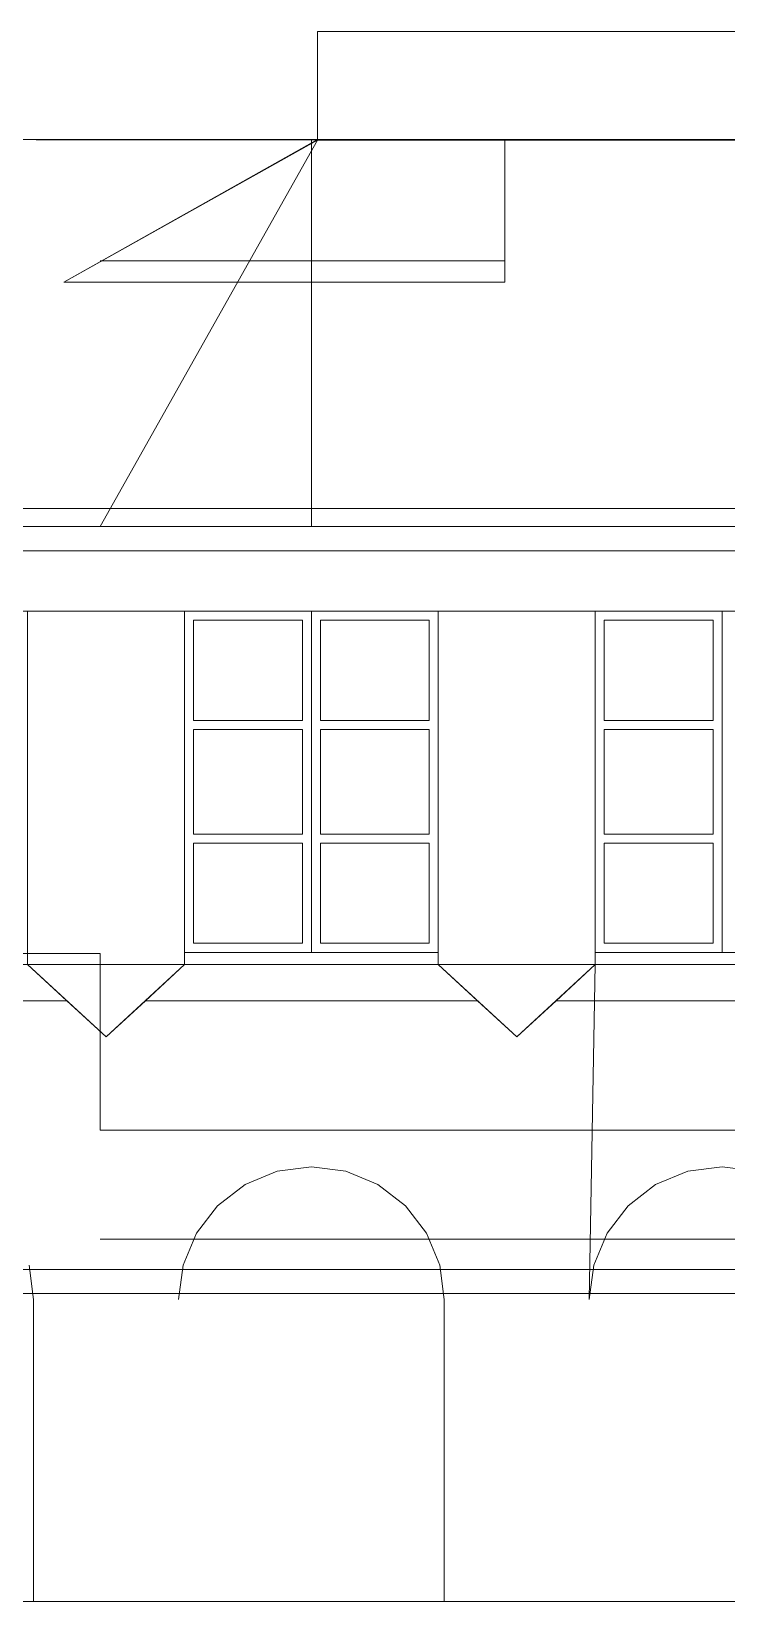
# Model space of a CAD drawing. Header units: millimetres. Extents: x -113526 to 211532, y -79714 to 28306.
# Drawn here: x 69287 to 70282, y -16019 to -13770 of the extents above; entities that cross this region are included whole.
import ezdxf

# ---------------------------------------------------------------- set-up
doc = ezdxf.new("R2010")
doc.units = ezdxf.units.MM
doc.layers.add('填充图样', color=38, linetype='Continuous')

msp = doc.modelspace()

# ---------------------------------------------------------------- linework, layer by layer
at = {"layer": '填充图样', "lineweight": 5, "extrusion": (2e-16, 1, -2e-16)}
for p, q in [((70730.1, -13924.9, 913.2), (68645.5, -13924.9, 913.2)), ((70451.1, -13924.9, 10632.9), (68924.5, -13924.9, 10632.9)), ((69333.2, -14129.2, 10996.2), (69696.4, -13924.9, 10632.9)), ((69385.1, -14099, 11497.9), (69964.6, -14099, 11497.9)), ((69696.4, -14099, 10632.9), (69696.4, -14099, 11636.3)), ((69964.6, -14099, 11636.3), (69696.4, -14099, 11636.3)), ((69333.2, -14129.2, 11999.5), (69333.2, -14129.2, 10996.2)), ((69333.2, -14129.2, 11999.5), (69964.6, -14129.2, 11999.5)), ((71750.7, -14514.1, -107.5), (67624.9, -14514.1, -107.5)), ((69385.1, -14514.1, 11653.6), (67903.9, -14514.1, 11653.6)), ((68329.8, -15106.6, 48.2), (71045.8, -15106.6, 48.2)), ((69385.1, -15343.9, 11947.7), (69385.1, -15090.9, 11497.9)), ((69385.1, -15500.2, 11947.7), (69964.6, -15500.2, 11947.7)), ((69385.1, -15500.2, 11497.9), (69385.1, -15500.2, 11947.7)), ((69964.6, -15500.2, 11947.7), (70310.6, -15500.2, 11947.7)), ((69964.6, -15500.2, 11497.9), (69964.6, -15500.2, 11947.7)), ((71212.3, -15578, 12302.3), (68163.3, -15578, 12302.3)), ((73609.3, -16019.1, 247.2), (65041, -16019.1, 247.2)), ((73609.3, -16019.1, 818), (65041, -16019.1, 818)), ((71397.1, -16019.1, 15220.4), (67198.9, -16019.1, 15220.4)), ((67230.9, -16019.1, 16076.7), (70359.2, -16019.1, 16076.7)), ((67230.9, -16019.1, 16102.7), (70359.2, -16019.1, 16102.7)), ((67875.7, -16019.1, 921.8), (71499.8, -16019.1, 921.8)), ((69369.9, -16019.1, 11497.9), (68059.5, -16019.1, 11497.9)), ((71316, -16019.1, 11497.9), (68059.5, -16019.1, 11497.9)), ((69385.1, -16019.1, 12146.6), (68319, -16019.1, 12146.6)), ((69497.5, -16019.1, 48.2), (69289.9, -16019.1, 48.2)), ((69497.5, -16019.1, 143.4), (69289.9, -16019.1, 143.4)), ((69289.9, -16019.1, 143.4), (69289.9, -16019.1, 48.2)), ((70310.6, -16019.1, 11947.7), (69385.1, -16019.1, 11947.7)), ((69385.1, -16019.1, 11947.7), (69385.1, -16019.1, 12146.6)), ((69497.5, -16019.1, 143.4), (69497.5, -16019.1, 48.2)), ((70090.6, -16019.1, 15126.3), (69564, -16019.1, 15046.2)), ((69878.1, -16019.1, 48.2), (70085.7, -16019.1, 48.2)), ((69878.1, -16019.1, 143.4), (70085.7, -16019.1, 143.4)), ((69878.1, -16019.1, 143.4), (69878.1, -16019.1, 48.2)), ((71316, -16019.1, 11497.9), (70005.7, -16019.1, 11497.9)), ((70085.7, -16019.1, 143.4), (70085.7, -16019.1, 48.2)), ((70651.5, -16019.1, 15126.3), (70090.6, -16019.1, 15126.3))]:
    msp.add_line(p, q, dxfattribs=at)
at = {"layer": '填充图样', "lineweight": 5, "extrusion": (1, -4e-16, 2e-16)}
msp.add_line((69687.8, -14479.5, -107.5), (69687.8, -13924.9, 878.6), dxfattribs=at)
at = {"layer": '填充图样', "lineweight": 5, "extrusion": (2e-16, -2e-16, -1)}
for p, q in [((69506.2, -14600.6, 46.1), (69506.2, -15106.6, 46.1)), ((69687.8, -14600.6, 46.1), (69506.2, -14600.6, 46.1)), ((69519.1, -14613.6, 46.1), (69519.1, -14757, 46.1)), ((69674.8, -14613.6, 46.1), (69519.1, -14613.6, 46.1)), ((69674.8, -14757, 46.1), (69674.8, -14613.6, 46.1)), ((69687.8, -15089.3, 46.1), (69687.8, -14600.6, 46.1)), ((69869.4, -14600.6, 46.1), (69687.8, -14600.6, 46.1)), ((69700.8, -14757, 46.1), (69700.8, -14613.6, 46.1)), ((69700.8, -14613.6, 46.1), (69856.5, -14613.6, 46.1)), ((69856.5, -14613.6, 46.1), (69856.5, -14757, 46.1)), ((69869.4, -15106.6, 46.1), (69869.4, -14600.6, 46.1)), ((70094.3, -14600.6, 46.1), (70094.3, -15106.6, 46.1)), ((70276, -14600.6, 46.1), (70094.3, -14600.6, 46.1)), ((70107.3, -14613.6, 46.1), (70107.3, -14757, 46.1)), ((70263, -14613.6, 46.1), (70107.3, -14613.6, 46.1)), ((70263, -14757, 46.1), (70263, -14613.6, 46.1)), ((70276, -15089.3, 46.1), (70276, -14600.6, 46.1)), ((70457.6, -14600.6, 46.1), (70276, -14600.6, 46.1)), ((69519.1, -14757, 46.1), (69674.8, -14757, 46.1)), ((69519.1, -14770, 46.1), (69674.8, -14770, 46.1)), ((69519.1, -14770, 46.1), (69519.1, -14919.9, 46.1)), ((69674.8, -14919.9, 46.1), (69674.8, -14770, 46.1)), ((69856.5, -14757, 46.1), (69700.8, -14757, 46.1)), ((69700.8, -14919.9, 46.1), (69700.8, -14770, 46.1)), ((69856.5, -14770, 46.1), (69700.8, -14770, 46.1)), ((69856.5, -14770, 46.1), (69856.5, -14919.9, 46.1)), ((70107.3, -14757, 46.1), (70263, -14757, 46.1)), ((70107.3, -14770, 46.1), (70107.3, -14919.9, 46.1)), ((70107.3, -14770, 46.1), (70263, -14770, 46.1)), ((70263, -14919.9, 46.1), (70263, -14770, 46.1)), ((69519.1, -14919.9, 46.1), (69674.8, -14919.9, 46.1)), ((69856.5, -14919.9, 46.1), (69700.8, -14919.9, 46.1)), ((70107.3, -14919.9, 46.1), (70263, -14919.9, 46.1)), ((69519.1, -14932.9, 46.1), (69674.8, -14932.9, 46.1)), ((69519.1, -14932.9, 46.1), (69519.1, -15076.3, 46.1)), ((69674.8, -15076.3, 46.1), (69674.8, -14932.9, 46.1)), ((69856.5, -14932.9, 46.1), (69700.8, -14932.9, 46.1)), ((69700.8, -15076.3, 46.1), (69700.8, -14932.9, 46.1)), ((69856.5, -14932.9, 46.1), (69856.5, -15076.3, 46.1)), ((70107.3, -14932.9, 46.1), (70263, -14932.9, 46.1)), ((70107.3, -14932.9, 46.1), (70107.3, -15076.3, 46.1)), ((70263, -15076.3, 46.1), (70263, -14932.9, 46.1)), ((69506.2, -15089.3, 46.1), (69687.8, -15089.3, 46.1)), ((69519.1, -15076.3, 46.1), (69674.8, -15076.3, 46.1)), ((69687.8, -15089.3, 46.1), (69869.4, -15089.3, 46.1)), ((69856.5, -15076.3, 46.1), (69700.8, -15076.3, 46.1)), ((70094.3, -15089.3, 46.1), (70276, -15089.3, 46.1)), ((70107.3, -15076.3, 46.1), (70263, -15076.3, 46.1)), ((70276, -15089.3, 46.1), (70457.6, -15089.3, 46.1)), ((69506.2, -15106.6, 46.1), (69869.4, -15106.6, 46.1)), ((70094.3, -15106.6, 46.1), (70457.6, -15106.6, 46.1))]:
    msp.add_line(p, q, dxfattribs=at)
at = {"layer": '填充图样', "lineweight": 5}
for points in [[(69696.4, -13770.3, 11636.3), (69964.6, -13770.3, 11636.3), (69964.6, -13770.3, 10632.9), (69696.4, -13770.3, 10632.9)], [(70310.6, -13770.3, 10632.9), (69696.4, -13770.3, 10632.9), (69696.4, -13926, 10632.9), (70310.6, -13926, 10632.9)], [(69964.6, -13770.3, 11947.7), (70310.6, -13770.3, 11947.7), (70310.6, -13770.3, 10632.9), (69964.6, -13770.3, 10632.9)], [(70764.6, -13924.9, 878.6), (71750.7, -14479.5, -107.5), (67624.9, -14479.5, -107.5), (68610.9, -13924.9, 878.6)], [(67903.9, -14479.5, 11653.6), (68889.9, -13924.9, 10667.5), (69696.4, -13926, 10632.9), (69385.1, -14479.5, 11653.6)], [(69333.2, -14129.2, 10996.2), (69696.4, -13926, 10632.9), (69696.4, -13926, 11636.3), (69333.2, -14129.2, 11999.5)], [(69696.4, -13926, 11636.3), (69333.2, -14129.2, 11999.5), (69964.6, -14129.2, 11999.5), (69964.6, -13926, 11636.3)], [(71270.6, -14600.6, 11.5), (71270.6, -14453.6, 11.5), (68105, -14453.6, 11.5), (68105, -14600.6, 11.5)], [(69506.2, -14600.6, 11.5), (69281.3, -14600.6, 11.5), (69281.3, -15106.6, 11.5), (69506.2, -15106.6, 11.5)], [(69281.3, -14600.6, 11.5), (69506.2, -14600.6, 11.5), (69506.2, -15106.6, 11.5), (69281.3, -15106.6, 11.5)], [(69506.2, -15106.6, 46.1), (69506.2, -15106.6, 11.5), (69506.2, -14600.6, 11.5), (69506.2, -14600.6, 46.1)], [(69869.4, -14600.6, 46.1), (69869.4, -14600.6, 11.5), (69506.2, -14600.6, 11.5), (69506.2, -14600.6, 46.1)], [(69869.4, -14600.6, 11.5), (70094.3, -14600.6, 11.5), (70094.3, -15106.6, 11.5), (69869.4, -15106.6, 11.5)], [(69869.4, -15106.6, 46.1), (69869.4, -15106.6, 11.5), (69869.4, -14600.6, 11.5), (69869.4, -14600.6, 46.1)], [(70094.3, -15106.6, 46.1), (70094.3, -15106.6, 11.5), (70094.3, -14600.6, 11.5), (70094.3, -14600.6, 46.1)], [(70457.6, -14600.6, 46.1), (70457.6, -14600.6, 11.5), (70094.3, -14600.6, 11.5), (70094.3, -14600.6, 46.1)], [(69337.5, -15158.5, 11.5), (69281.3, -15106.6, 11.5), (68918, -15106.6, 11.5), (68861.8, -15158.5, 11.5)], [(69506.2, -15106.6, 11.5), (69281.3, -15106.6, 11.5), (69393.7, -15210.4, 11.5)], [(69281.3, -15106.6, 11.5), (69506.2, -15106.6, 11.5), (69393.7, -15210.4, 11.5)], [(69281.3, -15106.6, 11.5), (69506.2, -15106.6, 11.5), (69393.7, -15210.4, 11.5)], [(69449.9, -15158.5, 11.5), (69506.2, -15106.6, 11.5), (69869.4, -15106.6, 11.5), (69925.7, -15158.5, 11.5)], [(69869.4, -15106.6, 46.1), (69869.4, -15106.6, 11.5), (69506.2, -15106.6, 11.5), (69506.2, -15106.6, 46.1)], [(69869.4, -15106.6, 11.5), (70094.3, -15106.6, 11.5), (69981.9, -15210.4, 11.5)], [(70038.1, -15158.5, 11.5), (70094.3, -15106.6, 11.5), (70457.6, -15106.6, 11.5), (70513.8, -15158.5, 11.5)], [(70457.6, -15106.6, 46.1), (70457.6, -15106.6, 11.5), (70094.3, -15106.6, 11.5), (70094.3, -15106.6, 46.1)], [(68861.8, -15158.5, 48.2), (68861.8, -15158.5, 11.5), (69337.5, -15158.5, 11.5), (69337.5, -15158.5, 48.2)], [(69393.7, -15210.4, 11.5), (69393.7, -15210.4, 48.2), (69337.5, -15158.5, 48.2), (69337.5, -15158.5, 11.5)], [(69393.7, -15210.4, 11.5), (69393.7, -15210.4, 48.2), (69449.9, -15158.5, 48.2), (69449.9, -15158.5, 11.5)], [(69925.7, -15158.5, 48.2), (69925.7, -15158.5, 11.5), (69449.9, -15158.5, 11.5), (69449.9, -15158.5, 48.2)], [(69981.9, -15210.4, 11.5), (69981.9, -15210.4, 48.2), (69925.7, -15158.5, 48.2), (69925.7, -15158.5, 11.5)], [(69981.9, -15210.4, 11.5), (69981.9, -15210.4, 48.2), (70038.1, -15158.5, 48.2), (70038.1, -15158.5, 11.5)], [(70513.8, -15158.5, 48.2), (70513.8, -15158.5, 11.5), (70038.1, -15158.5, 11.5), (70038.1, -15158.5, 48.2)], [(69638.5, -15402.9, 143.4), (69592.7, -15421.9, 143.4), (69592.7, -15421.9, 48.2), (69638.5, -15402.9, 48.2)], [(69687.8, -15396.4, 143.4), (69638.5, -15402.9, 143.4), (69638.5, -15402.9, 48.2), (69687.8, -15396.4, 48.2)], [(69737, -15402.9, 143.4), (69687.8, -15396.4, 143.4), (69687.8, -15396.4, 48.2), (69737, -15402.9, 48.2)], [(69782.9, -15421.9, 143.4), (69737, -15402.9, 143.4), (69737, -15402.9, 48.2), (69782.9, -15421.9, 48.2)], [(70226.7, -15402.9, 143.4), (70180.8, -15421.9, 143.4), (70180.8, -15421.9, 48.2), (70226.7, -15402.9, 48.2)], [(70276, -15396.4, 143.4), (70226.7, -15402.9, 143.4), (70226.7, -15402.9, 48.2), (70276, -15396.4, 48.2)], [(70325.2, -15402.9, 143.4), (70276, -15396.4, 143.4), (70276, -15396.4, 48.2), (70325.2, -15402.9, 48.2)], [(69592.7, -15421.9, 143.4), (69553.2, -15452.1, 143.4), (69553.2, -15452.1, 48.2), (69592.7, -15421.9, 48.2)], [(69822.4, -15452.1, 143.4), (69782.9, -15421.9, 143.4), (69782.9, -15421.9, 48.2), (69822.4, -15452.1, 48.2)], [(70180.8, -15421.9, 143.4), (70141.4, -15452.1, 143.4), (70141.4, -15452.1, 48.2), (70180.8, -15421.9, 48.2)], [(69553.2, -15452.1, 143.4), (69523, -15491.5, 143.4), (69523, -15491.5, 48.2), (69553.2, -15452.1, 48.2)], [(69852.6, -15491.5, 143.4), (69822.4, -15452.1, 143.4), (69822.4, -15452.1, 48.2), (69852.6, -15491.5, 48.2)], [(70141.4, -15452.1, 143.4), (70111.2, -15491.5, 143.4), (70111.2, -15491.5, 48.2), (70141.4, -15452.1, 48.2)], [(69523, -15491.5, 143.4), (69504, -15537.4, 143.4), (69504, -15537.4, 48.2), (69523, -15491.5, 48.2)], [(69871.6, -15537.4, 143.4), (69852.6, -15491.5, 143.4), (69852.6, -15491.5, 48.2), (69871.6, -15537.4, 48.2)], [(70111.2, -15491.5, 143.4), (70092.2, -15537.4, 143.4), (70092.2, -15537.4, 48.2), (70111.2, -15491.5, 48.2)], [(69289.9, -15586.7, 143.4), (69283.4, -15537.4, 143.4), (69283.4, -15537.4, 48.2), (69289.9, -15586.7, 48.2)], [(69504, -15537.4, 143.4), (69497.5, -15586.7, 143.4), (69497.5, -15586.7, 48.2), (69504, -15537.4, 48.2)], [(69878.1, -15586.7, 143.4), (69871.6, -15537.4, 143.4), (69871.6, -15537.4, 48.2), (69878.1, -15586.7, 48.2)], [(70092.2, -15537.4, 143.4), (70085.7, -15586.7, 143.4), (70085.7, -15586.7, 48.2), (70092.2, -15537.4, 48.2)]]:
    msp.add_3dface(points, dxfattribs=at)
for points, invisible_edges in [([(68645.5, -13924.9, 913.2), (68610.9, -13924.9, 878.6), (70764.6, -13924.9, 878.6), (70730.1, -13924.9, 913.2)], 5), ([(70451.1, -13924.9, 10632.9), (70485.7, -13924.9, 10667.5), (68889.9, -13924.9, 10667.5), (68924.5, -13924.9, 10632.9)], 5), ([(68163.3, -15543.4, 12302.3), (68967.7, -15090.9, 11497.9), (69385.1, -15090.9, 11497.9), (69385.1, -15543.4, 12302.3)], 4), ([(69878.1, -15586.7, 48.2), (70085.7, -15586.7, 48.2), (70094.3, -15106.6, 48.2), (69886.7, -15106.6, 48.2)], 9), ([(70310.6, -15543.4, 12302.3), (70310.6, -15343.9, 11947.7), (69385.1, -15343.9, 11947.7), (69385.1, -15543.4, 12302.3)], 5), ([(69497.5, -16019.1, 48.2), (69289.9, -16019.1, 48.2), (69289.9, -15586.7, 48.2), (69497.5, -15586.7, 48.2)], 12), ([(70085.7, -16019.1, 48.2), (69878.1, -16019.1, 48.2), (69878.1, -15586.7, 48.2), (70085.7, -15586.7, 48.2)], 12), ([(68615.3, -16019.1, 143.4), (70760.3, -16019.1, 143.4), (70760.3, -16019.1, -133.4), (68615.3, -16019.1, -133.4)], 1)]:
    msp.add_3dface(points, dxfattribs=dict(at, invisible_edges=invisible_edges))

doc.saveas('drawing.dxf')
